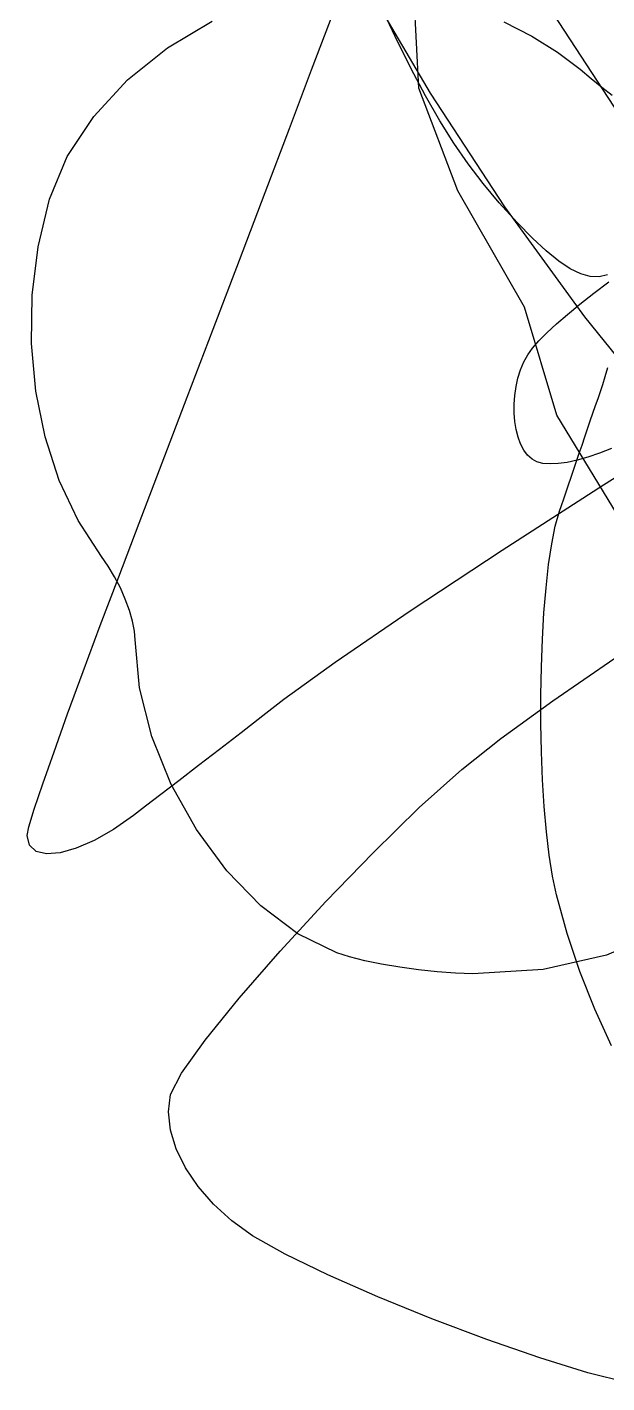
# Model space of a CAD drawing. Extents: x -75 to 75, y -75 to 75.
# Drawn here: x -75 to -60.35, y -68.89 to -34.69 of the extents above; entities that cross this region are included whole.
import ezdxf

# ---------------------------------------------------------------- set-up
doc = ezdxf.new("R2010")
doc.units = 0
for name, color, linetype in [('darth', 7, 'CONTINUOUS'), ('hellokitty', 7, 'CONTINUOUS'), ('jackskellington', 7, 'CONTINUOUS'), ('skullbones', 7, 'CONTINUOUS'), ('stormtrooper', 7, 'CONTINUOUS'), ('thundercats', 7, 'CONTINUOUS'), ('wolf', 7, 'CONTINUOUS')]:
    doc.layers.add(name, color=color, linetype=linetype)

msp = doc.modelspace()

# ---------------------------------------------------------------- linework, layer by layer
at = {"layer": 'darth', "color": 7}
for p, q in [((-67.815254, -35.7671), (-66.231618, -31.614065)), ((-68.375657, -37.244678), (-67.815254, -35.7671)), ((-68.989806, -38.861822), (-68.375657, -37.244678)), ((-69.637732, -40.566072), (-68.989806, -38.861822)), ((-70.299456, -42.304967), (-69.637732, -40.566072)), ((-70.955007, -44.026043), (-70.299456, -42.304967)), ((-71.584411, -45.67684), (-70.955007, -44.026043)), ((-57.828124, -44.585763), (-60.442145, -46.242506)), ((-72.167696, -47.204895), (-71.584411, -45.67684)), ((-60.442145, -46.242506), (-63.000407, -47.894615)), ((-72.684888, -48.557747), (-72.167696, -47.204895)), ((-63.000407, -47.894615), (-65.32026, -49.425248)), ((-73.149943, -49.782637), (-72.684888, -48.557747)), ((-65.32026, -49.425248), (-67.219062, -50.717552)), ((-73.583797, -50.943947), (-73.149943, -49.782637)), ((-61.717256, -51.681753), (-60.157219, -50.611171)), ((-73.976955, -52.014933), (-73.583797, -50.943947)), ((-67.219062, -50.717552), (-68.514166, -51.65469)), ((-68.514166, -51.65469), (-69.048099, -52.067155)), ((-63.031649, -52.63392), (-61.717256, -51.681753)), ((-74.319926, -52.968841), (-73.976955, -52.014933)), ((-69.048099, -52.067155), (-69.596243, -52.490235)), ((-69.596243, -52.490235), (-70.14302, -52.911931)), ((-64.021558, -53.416649), (-63.031649, -52.63392)), ((-74.603209, -53.778935), (-74.319926, -52.968841)), ((-70.14302, -52.911931), (-70.672861, -53.320247)), ((-70.672861, -53.320247), (-71.17019, -53.703186)), ((-65.093588, -54.379772), (-64.021558, -53.416649)), ((-74.817309, -54.418459), (-74.603209, -53.778935)), ((-71.17019, -53.703186), (-71.619432, -54.04875)), ((-72.005012, -54.344943), (-72.311356, -54.579766)), ((-71.619432, -54.04875), (-72.005012, -54.344943)), ((-66.261934, -55.516647), (-65.093588, -54.379772)), ((-74.952733, -54.86067), (-74.817309, -54.418459)), ((-72.311356, -54.579766), (-72.819257, -54.933966)), ((-74.999985, -55.078822), (-74.952733, -54.86067)), ((-72.819257, -54.933966), (-73.307998, -55.210346)), ((-74.940445, -55.327702), (-74.999985, -55.078822)), ((-74.772012, -55.482098), (-74.940445, -55.327702)), ((-73.76261, -55.406126), (-74.16813, -55.518533)), ((-73.307998, -55.210346), (-73.76261, -55.406126)), ((-74.509585, -55.544779), (-74.772012, -55.482098)), ((-74.16813, -55.518533), (-74.509585, -55.544779)), ((-67.45666, -56.749287), (-66.261934, -55.516647)), ((-68.607821, -57.999703), (-67.45666, -56.749287)), ((-69.645474, -59.189908), (-68.607821, -57.999703)), ((-70.499678, -60.241914), (-69.645474, -59.189908)), ((-71.100493, -61.077729), (-70.499678, -60.241914)), ((-71.377974, -61.61937), (-71.100493, -61.077729)), ((-71.429705, -62.054249), (-71.377974, -61.61937)), ((-71.379354, -62.514757), (-71.429705, -62.054249)), ((-71.233535, -62.989533), (-71.379354, -62.514757)), ((-70.99887, -63.467211), (-71.233535, -62.989533)), ((-70.68198, -63.936431), (-70.99887, -63.467211)), ((-70.289476, -64.385828), (-70.68198, -63.936431)), ((-69.827987, -64.804042), (-70.289476, -64.385828)), ((-69.304123, -65.179705), (-69.827987, -64.804042)), ((-68.47901, -65.645572), (-69.304123, -65.179705)), ((-67.39962, -66.170124), (-68.47901, -65.645572)), ((-66.141583, -66.723765), (-67.39962, -66.170124)), ((-64.780524, -67.276893), (-66.141583, -66.723765)), ((-63.392075, -67.799907), (-64.780524, -67.276893)), ((-62.051859, -68.263208), (-63.392075, -67.799907)), ((-60.835503, -68.637198), (-62.051859, -68.263208)), ((-59.818637, -68.892276), (-60.835503, -68.637198))]:
    msp.add_line(p, q, dxfattribs=at)
at = {"layer": 'hellokitty', "color": 7}
for p, q in [((-60.688372, -41.403648), (-60.310192, -41.116462)), ((-61.348541, -41.93472), (-61.035043, -41.676803)), ((-61.035043, -41.676803), (-60.688372, -41.403648)), ((-61.627202, -42.176189), (-61.348541, -41.93472)), ((-62.073347, -42.604969), (-61.869357, -42.400008)), ((-61.869357, -42.400008), (-61.627202, -42.176189)), ((-62.237501, -42.789867), (-62.073347, -42.604969)), ((-62.453797, -43.134873), (-62.354262, -42.952868)), ((-62.354262, -42.952868), (-62.237501, -42.789867)), ((-62.60178, -43.541436), (-62.536253, -43.332267)), ((-62.536253, -43.332267), (-62.453797, -43.134873)), ((-62.682622, -43.980622), (-62.65052, -43.758759)), ((-62.65052, -43.758759), (-62.60178, -43.541436)), ((-62.698229, -44.203408), (-62.682622, -43.980622)), ((-62.697383, -44.423499), (-62.698229, -44.203408)), ((-62.680449, -44.63728), (-62.697383, -44.423499)), ((-62.647477, -44.841129), (-62.680449, -44.63728)), ((-62.598602, -45.031437), (-62.647477, -44.841129)), ((-62.533976, -45.20458), (-62.598602, -45.031437)), ((-62.453743, -45.356947), (-62.533976, -45.20458)), ((-62.358047, -45.484915), (-62.453743, -45.356947)), ((-62.247041, -45.584872), (-62.358047, -45.484915)), ((-60.545314, -45.440055), (-60.836686, -45.538046)), ((-60.235869, -45.321183), (-60.545314, -45.440055)), ((-62.12087, -45.653201), (-62.247041, -45.584872)), ((-61.96963, -45.693358), (-62.12087, -45.653201)), ((-61.79126, -45.708965), (-61.96963, -45.693358)), ((-61.587273, -45.700611), (-61.79126, -45.708965)), ((-61.359175, -45.668938), (-61.587273, -45.700611)), ((-61.108477, -45.614545), (-61.359175, -45.668938)), ((-60.836686, -45.538046), (-61.108477, -45.614545))]:
    msp.add_line(p, q, dxfattribs=at)
at = {"layer": 'jackskellington', "color": 7}
for p, q in [((-65.704582, -34.920448), (-66.059552, -34.174441)), ((-65.306615, -35.719244), (-65.704582, -34.920448)), ((-64.934626, -36.423462), (-65.306615, -35.719244)), ((-64.577451, -37.050105), (-64.934626, -36.423462)), ((-64.223925, -37.616186), (-64.577451, -37.050105)), ((-63.862881, -38.13871), (-64.223925, -37.616186)), ((-63.48316, -38.634687), (-63.862881, -38.13871)), ((-63.07359, -39.121128), (-63.48316, -38.634687)), ((-62.623011, -39.615039), (-63.07359, -39.121128)), ((-62.236962, -40.00912), (-62.623011, -39.615039)), ((-61.886699, -40.333854), (-62.236962, -40.00912)), ((-61.568748, -40.591263), (-61.886699, -40.333854)), ((-61.279625, -40.78336), (-61.568748, -40.591263)), ((-61.015857, -40.912169), (-61.279625, -40.78336)), ((-60.773968, -40.979708), (-61.015857, -40.912169)), ((-60.550479, -40.988005), (-60.773968, -40.979708)), ((-60.341914, -40.939054), (-60.550479, -40.988005))]:
    msp.add_line(p, q, dxfattribs=at)
at = {"layer": 'skullbones', "color": 7}
for p, q in [((-71.450601, -35.210372), (-70.325059, -34.538299)), ((-62.961856, -34.550708), (-62.249631, -34.917242)), ((-72.459813, -36.019782), (-71.450601, -35.210372)), ((-62.249631, -34.917242), (-61.59885, -35.320165)), ((-61.59885, -35.320165), (-61.033573, -35.750142)), ((-61.033573, -35.750142), (-60.752733, -35.986068)), ((-73.317492, -36.942096), (-72.459813, -36.019782)), ((-60.752733, -35.986068), (-60.480654, -36.206168)), ((-60.480654, -36.206168), (-60.224015, -36.40562)), ((-73.98843, -37.952883), (-73.317492, -36.942096)), ((-74.437418, -39.027712), (-73.98843, -37.952883)), ((-74.720614, -40.227704), (-74.437418, -39.027712)), ((-74.86976, -41.448378), (-74.720614, -40.227704)), ((-74.887878, -42.66898), (-74.86976, -41.448378)), ((-74.778023, -43.868755), (-74.887878, -42.66898)), ((-74.54322, -45.026944), (-74.778023, -43.868755)), ((-74.1865, -46.12279), (-74.54322, -45.026944)), ((-73.710896, -47.135536), (-74.1865, -46.12279)), ((-73.119443, -48.044427), (-73.710896, -47.135536)), ((-72.948097, -48.289173), (-73.119443, -48.044427)), ((-72.788633, -48.555907), (-72.948097, -48.289173)), ((-72.644429, -48.836255), (-72.788633, -48.555907)), ((-72.518868, -49.121833), (-72.644429, -48.836255)), ((-72.415327, -49.404267), (-72.518868, -49.121833)), ((-72.337185, -49.675178), (-72.415327, -49.404267)), ((-72.287821, -49.926186), (-72.337185, -49.675178)), ((-72.270606, -50.148916), (-72.287821, -49.926186)), ((-72.160517, -51.359954), (-72.270606, -50.148916)), ((-71.84771, -52.588214), (-72.160517, -51.359954)), ((-71.358376, -53.793065), (-71.84771, -52.588214)), ((-70.718708, -54.933887), (-71.358376, -53.793065)), ((-69.954894, -55.970051), (-70.718708, -54.933887)), ((-69.093128, -56.860934), (-69.954894, -55.970051)), ((-68.159599, -57.565908), (-69.093128, -56.860934)), ((-67.180497, -58.044348), (-68.159599, -57.565908)), ((-58.938541, -57.488844), (-60.361807, -58.101947)), ((-66.855648, -58.145259), (-67.180497, -58.044348)), ((-66.4727, -58.240456), (-66.855648, -58.145259)), ((-60.361807, -58.101947), (-61.966086, -58.46443)), ((-66.045763, -58.327758), (-66.4727, -58.240456)), ((-65.588933, -58.405017), (-66.045763, -58.327758)), ((-65.116301, -58.470069), (-65.588933, -58.405017)), ((-64.641956, -58.520756), (-65.116301, -58.470069)), ((-61.966086, -58.46443), (-63.744517, -58.570416)), ((-64.179998, -58.554922), (-64.641956, -58.520756)), ((-63.744517, -58.570416), (-64.179998, -58.554922))]:
    msp.add_line(p, q, dxfattribs=at)
at = {"layer": 'stormtrooper', "color": 7}
for p, q in [((-60.397099, -43.501313), (-60.332143, -43.279452)), ((-60.518994, -43.88198), (-60.459558, -43.702893)), ((-60.459558, -43.702893), (-60.397099, -43.501313)), ((-60.641179, -44.236081), (-60.578503, -44.05431)), ((-60.578503, -44.05431), (-60.518994, -43.88198)), ((-60.773897, -44.621729), (-60.706485, -44.425735)), ((-60.706485, -44.425735), (-60.641179, -44.236081)), ((-60.842881, -44.822511), (-60.773897, -44.621729)), ((-60.983441, -45.232238), (-60.912906, -45.026529)), ((-60.912906, -45.026529), (-60.842881, -44.822511)), ((-61.123926, -45.64253), (-61.05396, -45.438088)), ((-61.05396, -45.438088), (-60.983441, -45.232238)), ((-61.192814, -45.844011), (-61.123926, -45.64253)), ((-61.325224, -46.231897), (-61.26009, -46.040983)), ((-61.26009, -46.040983), (-61.192814, -45.844011)), ((-61.446949, -46.58936), (-61.387688, -46.415206)), ((-61.387688, -46.415206), (-61.325224, -46.231897)), ((-61.553739, -46.903996), (-61.502476, -46.752804)), ((-61.502476, -46.752804), (-61.446949, -46.58936)), ((-61.658032, -47.274923), (-61.553739, -46.903996)), ((-61.749426, -47.726803), (-61.658032, -47.274923)), ((-61.827842, -48.248954), (-61.749426, -47.726803)), ((-61.893193, -48.83071), (-61.827842, -48.248954)), ((-61.945399, -49.461392), (-61.893193, -48.83071)), ((-61.984379, -50.130332), (-61.945399, -49.461392)), ((-62.010061, -50.826851), (-61.984379, -50.130332)), ((-62.022338, -51.540277), (-62.010061, -50.826851)), ((-62.021209, -52.259938), (-62.022338, -51.540277)), ((-62.006449, -52.97516), (-62.021209, -52.259938)), ((-61.978052, -53.675269), (-62.006449, -52.97516)), ((-61.935933, -54.349591), (-61.978052, -53.675269)), ((-61.880008, -54.987455), (-61.935933, -54.349591)), ((-61.810197, -55.578183), (-61.880008, -54.987455)), ((-61.726414, -56.111106), (-61.810197, -55.578183)), ((-61.628579, -56.575548), (-61.726414, -56.111106)), ((-61.35889, -57.553538), (-61.628579, -56.575548)), ((-61.035503, -58.516475), (-61.35889, -57.553538)), ((-60.660836, -59.461242), (-61.035503, -58.516475)), ((-60.237319, -60.384718), (-60.660836, -59.461242))]:
    msp.add_line(p, q, dxfattribs=at)
at = {"layer": 'thundercats', "color": 7}
for p, q in [((-64.810262, -36.355203), (-66.549072, -33.397526)), ((-62.089911, -33.771338), (-59.631205, -37.530515)), ((-62.930557, -39.221746), (-64.810262, -36.355203)), ((-60.912025, -41.994161), (-62.930557, -39.221746)), ((-58.756733, -44.669459), (-60.912025, -41.994161))]:
    msp.add_line(p, q, dxfattribs=at)
at = {"layer": 'wolf', "color": 7}
for p, q in [((-65.10526, -36.228048), (-65.254714, -33.378738)), ((-64.118645, -38.817844), (-65.10526, -36.228048)), ((-62.434682, -41.754877), (-64.118645, -38.817844)), ((-61.620293, -44.475109), (-62.434682, -41.754877)), ((-59.853638, -47.379975), (-61.620293, -44.475109))]:
    msp.add_line(p, q, dxfattribs=at)

doc.saveas('drawing.dxf')
